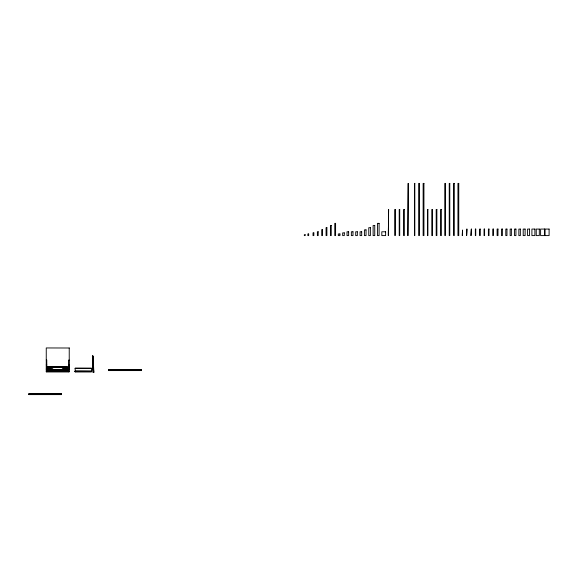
<?xml version="1.0" encoding="UTF-8"?>
<svg xmlns="http://www.w3.org/2000/svg" width="578" height="578" viewBox="0 0 578 578"><rect width="100%" height="100%" fill="white"/><g stroke="black" fill="none" stroke-linecap="round" stroke-linejoin="round"><path stroke-width="0.87" d="M67.07 369.573L46.673 369.364L62.626 369.573M92.343 356.164L93.116 356.127L93.838 372.427L93.072 372.456L92.415 356.156M46.254 360.065L46.767 360.065L46.767 371.791M69.223 360.065L68.717 360.065L68.717 371.799M46.254 364.732L46.767 364.732M68.717 364.732L69.223 364.732M46.254 365.925L46.767 365.925M68.717 365.925L69.223 365.925M46.767 366.452L68.717 366.452M53.79 367.261L61.694 367.261M46.254 368.121L46.767 368.121M68.717 368.121L69.223 368.121M75.176 368.309L91.49 368.374M75.176 368.446L91.49 368.446M67.626 369.306L68.717 369.248M67.12 369.414L67.626 369.414M46.767 369.573L68.717 369.573M46.254 369.624L69.223 369.624M108.787 369.949L141.415 369.884M108.787 370.021L141.415 370.021M108.787 370.093L141.415 370.158L108.787 370.303M108.787 370.44L141.415 370.368M108.787 370.512L141.415 370.512L141.415 369.812L108.787 369.812L108.787 370.585L141.415 370.585M46.767 370.7L68.717 370.7M75.176 371.119L91.49 371.119M46.767 371.206L68.717 371.206M75.176 371.192L91.49 371.264M75.176 371.329L91.49 371.401M75.176 371.473L91.49 371.473M75.176 371.538L91.49 371.611L75.176 371.748M46.254 371.733L69.23 371.733M75.176 371.82L91.49 371.885L91.49 368.164L75.176 368.164L75.176 371.885M61.528 393.979L28.9 393.979L61.528 393.842L61.528 394.608L28.9 394.608L28.9 393.842M28.9 394.124L61.528 394.051M28.9 394.189L61.528 394.261M28.9 394.333L61.528 394.398M28.9 394.471L61.528 394.471M46.767 368.598L53.003 369.089L46.767 368.663M93.044 356.127L93.701 372.434L92.834 356.142M92.762 356.142L93.492 372.442M92.69 356.149L93.419 372.442M92.552 356.149L93.282 372.449M67.626 369.573L67.626 368.338L67.12 368.338L67.113 369.79M46.767 367.984L46.767 368.489L47.136 368.172A10.975 1.243 0 0 1 59.173 367.261A10.975 1.243 0 0 1 68.717 368.497L68.717 367.991A10.975 1.243 0 0 0 59.173 366.755A10.975 1.243 0 0 0 47.136 367.666L46.767 367.984M67.113 368.648L62.287 369.031L67.113 368.648M408.191 183.392L407.916 235.593L408.191 183.392M414.816 183.392L414.44 183.392L414.44 235.593L414.816 235.593L414.816 183.392M419.303 183.392L418.79 183.392L418.79 235.593L419.303 235.593L419.303 183.392M423.927 183.392L423.139 183.392L423.139 235.593L423.927 235.593L423.927 183.392M445.306 183.392L444.894 183.392L444.894 235.593L445.306 235.593L445.306 183.392M449.792 183.392L449.243 183.392L449.243 235.593L449.792 235.593L449.792 183.392M454.272 183.392L453.593 183.392L453.593 235.593L454.272 235.593L454.272 183.392M458.759 183.392L457.949 183.392L457.949 235.593L458.759 235.593L458.759 183.392M388.611 209.489L388.337 235.593L388.611 209.489M395.236 209.489L394.868 209.489L394.868 235.593L395.236 235.593L395.236 209.489M399.723 209.489L399.217 209.489L399.217 235.593L399.723 235.593L399.723 209.489M404.347 209.489L403.567 209.489L403.567 235.593L404.347 235.593L404.347 209.489M427.901 209.489L427.496 209.489L427.496 235.593L427.901 235.593L427.901 209.489M432.387 209.489L431.845 209.489L431.845 235.593L432.387 235.593L432.387 209.489M436.874 209.489L436.195 209.489L436.195 235.593L436.874 235.593L436.874 209.489M441.361 209.489L440.544 209.489L440.544 235.593L441.361 235.593L441.361 209.489M335.594 223.361L334.778 223.361L334.778 235.593L335.594 235.593L335.594 223.361M379.096 223.361L377.463 223.361L377.463 235.593L379.096 235.593L379.096 223.361M331.237 225.536L330.428 225.536L330.428 235.593L331.237 235.593L331.237 225.536M374.746 225.536L373.113 225.536L373.113 235.593L374.746 235.593L374.746 225.536M326.888 227.71L326.071 227.71L326.071 235.593L326.888 235.593L326.888 227.71M370.397 227.71L368.764 227.71L368.764 235.593L370.397 235.593L370.397 227.71M466.916 229.069L466.648 235.593L466.916 229.069M471.337 229.069L470.998 235.593L471.337 229.069M475.752 229.069L475.347 229.069L475.347 235.593L475.752 235.593L475.752 229.069M480.174 229.069L479.697 229.069L479.697 235.593L480.174 235.593L480.174 229.069M484.595 229.069L484.046 229.069L484.046 235.593L484.595 235.593L484.595 229.069M489.01 229.069L488.396 229.069L488.396 235.593L489.01 235.593L489.01 229.069M493.431 229.069L492.752 229.069L492.752 235.593L493.431 235.593L493.431 229.069M497.983 229.069L497.102 229.069L497.102 235.593L497.983 235.593L497.983 229.069M502.405 229.069L501.451 229.069L501.451 235.593L502.405 235.593L502.405 229.069M506.957 229.069L505.801 229.069L505.801 235.593L506.957 235.593L506.957 229.069M511.371 229.069L510.15 229.069L510.15 235.593L511.371 235.593L511.371 229.069M515.93 229.069L514.499 229.069L514.499 235.593L515.93 235.593L515.93 229.069M520.345 229.069L518.849 229.069L518.849 235.593L520.345 235.593L520.345 229.069M525.106 229.069L523.198 229.069L523.198 235.593L525.106 235.593L525.106 229.069M529.52 229.069L527.555 229.069L527.555 235.593L529.52 235.593L529.52 229.069M534.896 229.069L531.905 229.069L531.905 235.593L534.896 235.593L534.896 229.069M539.31 229.069L536.254 229.069L536.254 235.593L539.31 235.593L539.31 229.069M544.678 229.069L540.603 229.069L540.603 235.593L544.678 235.593L544.678 229.069M549.1 229.069L544.953 229.069L544.953 235.593L549.1 235.593L549.1 229.069M322.538 229.611L321.722 229.611L321.722 235.593L322.538 235.593L322.538 229.611M366.047 229.885L364.415 229.885L364.415 235.593L366.047 235.593L366.047 229.885M462.501 230.152L462.299 235.593L462.501 230.152M318.189 231.785L317.373 231.785L317.373 235.593L318.189 235.593L318.189 231.785M348.642 231.785L347.01 231.785L347.01 235.593L348.642 235.593L348.642 231.785M352.992 231.785L351.359 231.785L351.359 235.593L352.992 235.593L352.992 231.785M357.341 231.785L355.708 231.785L355.708 235.593L357.341 235.593L357.341 231.785M361.691 231.785L360.065 231.785L360.065 235.593L361.691 235.593L361.691 231.785M385.62 231.785L381.812 231.785L381.812 235.593L385.62 235.593L385.62 231.785M313.84 232.876L313.023 232.876L313.023 235.593L313.84 235.593L313.84 232.876M344.293 232.876L342.66 232.876L342.66 235.593L344.293 235.593L344.293 232.876M308.674 233.967L307.857 233.967L307.857 235.6L308.674 235.6L308.674 233.967M339.943 233.96L338.311 233.96L338.311 235.593L339.943 235.593L339.943 233.96M305.141 234.776L304.324 234.776L304.324 235.593L305.141 235.593L305.141 234.776M69.23 348.007L46.254 347.949L46.254 371.791L69.23 371.791L69.23 347.949"/></g></svg>
